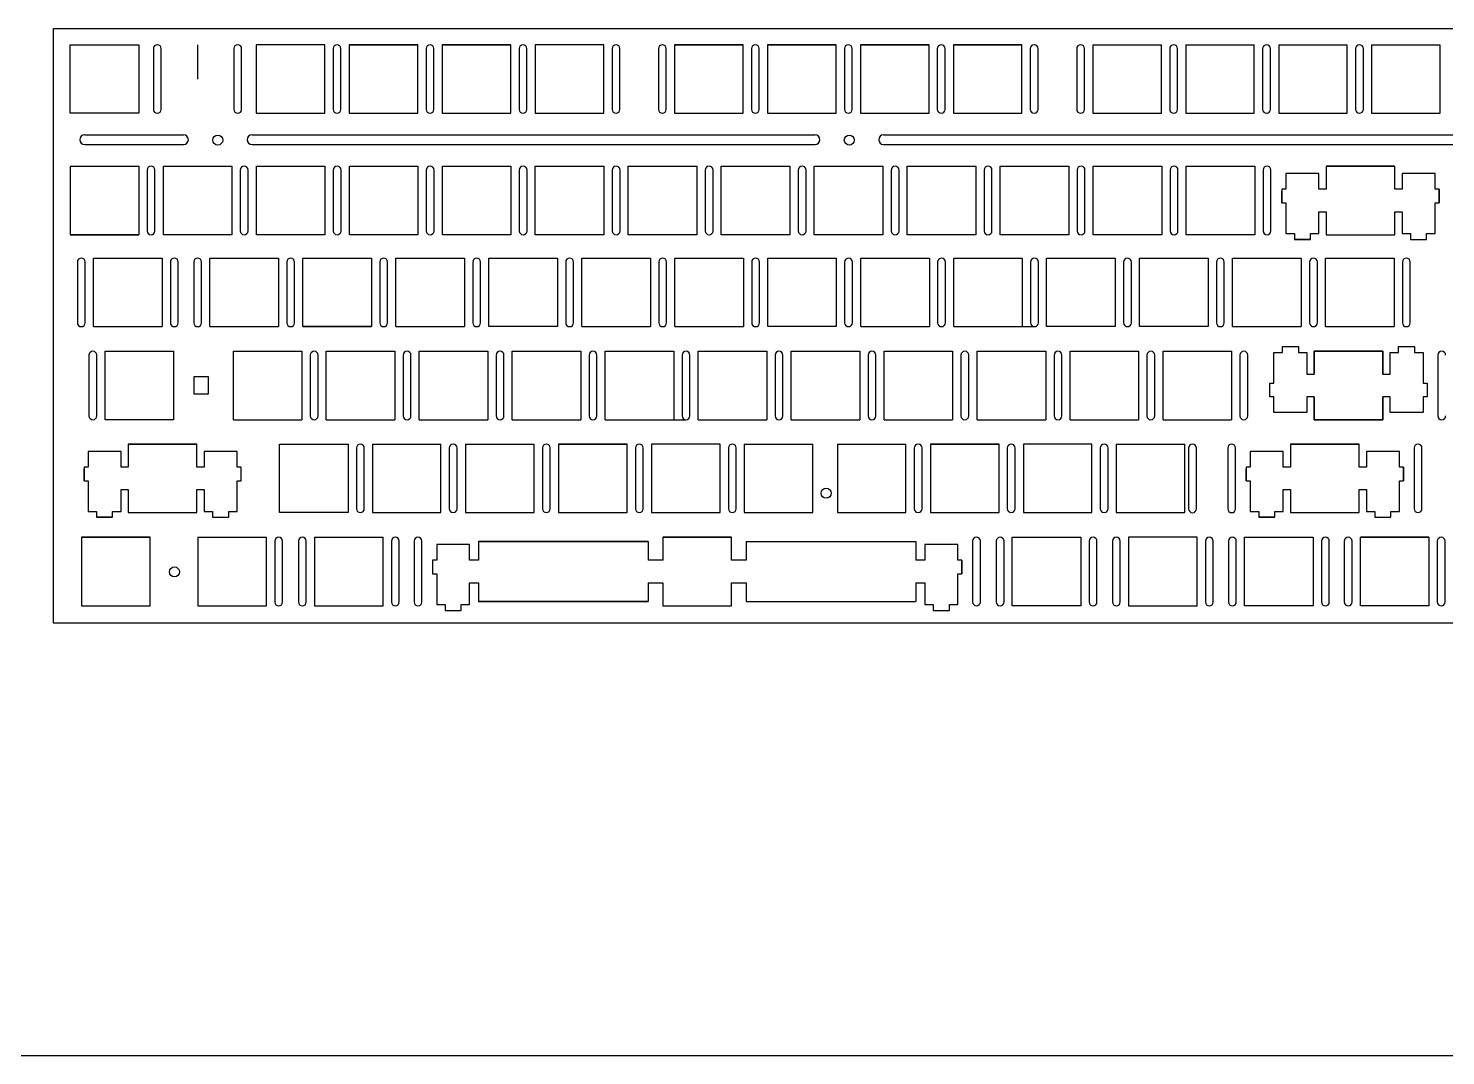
# Model space of a CAD drawing. Header units: millimetres. Extents: x -11 to 6802, y 2 to 721.
# Drawn here: x 3561 to 3851.3, y 2 to 212.5 of the extents above; entities that cross this region are included whole.
import ezdxf

# ---------------------------------------------------------------- set-up
doc = ezdxf.new("R2010")
doc.units = ezdxf.units.MM

msp = doc.modelspace()

# ---------------------------------------------------------------- linework, layer by layer
for p, q in [((3566.051, 212.524), (3916.641, 212.524)), ((3566.051, 212.524), (3574.291, 212.524)), ((3566.051, 212.524), (3571.851, 212.524)), ((3566.051, 212.524), (3566.051, 190.644)), ((3566.051, 212.524), (3566.051, 90.714)), ((3566.051, 212.524), (3566.051, 102.154)), ((3569.511, 195.114), (3569.511, 209.164)), ((3569.511, 209.164), (3583.561, 209.164)), ((3583.561, 209.164), (3583.561, 195.114)), ((3587.361, 209.164), (3587.361, 209.164)), ((3595.606, 209.164), (3595.606, 202.139)), ((3603.851, 209.164), (3603.851, 209.164)), ((3607.651, 209.164), (3607.651, 195.114)), ((3621.701, 209.164), (3607.651, 209.164)), ((3621.701, 195.114), (3621.701, 209.164)), ((3624.196, 209.164), (3624.196, 209.164)), ((3626.691, 209.164), (3626.691, 195.114)), ((3640.741, 209.164), (3626.691, 209.164)), ((3626.691, 209.164), (3640.741, 209.164)), ((3626.691, 209.164), (3640.741, 209.164)), ((3640.741, 195.114), (3640.741, 209.164)), ((3643.236, 209.164), (3643.236, 209.164)), ((3645.751, 209.164), (3645.751, 195.114)), ((3659.801, 209.164), (3645.751, 209.164)), ((3645.751, 209.164), (3659.801, 209.164)), ((3659.801, 195.114), (3659.801, 209.164)), ((3662.296, 209.164), (3662.296, 209.164)), ((3664.791, 209.164), (3664.791, 195.114)), ((3678.841, 209.164), (3664.791, 209.164)), ((3678.841, 195.114), (3678.841, 209.164)), ((3681.341, 209.164), (3681.341, 209.164)), ((3690.831, 209.164), (3690.831, 209.164)), ((3693.331, 209.164), (3693.331, 195.114)), ((3707.381, 209.164), (3693.331, 209.164)), ((3693.331, 209.164), (3707.381, 209.164)), ((3707.381, 195.114), (3707.381, 209.164)), ((3709.881, 209.164), (3709.881, 209.164)), ((3712.371, 209.164), (3712.371, 195.114)), ((3726.421, 209.164), (3712.371, 209.164)), ((3712.371, 209.164), (3726.421, 209.164)), ((3726.421, 195.114), (3726.421, 209.164)), ((3728.921, 209.164), (3728.921, 209.164)), ((3731.411, 209.164), (3731.411, 195.114)), ((3745.461, 209.164), (3731.411, 209.164)), ((3731.411, 209.164), (3745.461, 209.164)), ((3745.461, 195.114), (3745.461, 209.164)), ((3747.961, 209.164), (3747.961, 209.164)), ((3750.451, 209.164), (3750.451, 195.114)), ((3764.501, 209.164), (3750.451, 209.164)), ((3750.451, 209.164), (3764.501, 209.164)), ((3764.501, 195.114), (3764.501, 209.164)), ((3767.001, 209.164), (3767.001, 209.164)), ((3776.511, 209.164), (3776.511, 209.164)), ((3779.011, 209.164), (3779.011, 195.114)), ((3779.011, 209.164), (3793.061, 209.164)), ((3779.011, 209.164), (3793.061, 209.164)), ((3793.061, 195.114), (3793.061, 209.164)), ((3795.561, 209.164), (3795.561, 209.164)), ((3798.051, 209.164), (3798.051, 195.114)), ((3798.051, 209.164), (3812.101, 209.164)), ((3798.051, 209.164), (3812.101, 209.164)), ((3812.101, 195.114), (3812.101, 209.164)), ((3814.601, 209.164), (3814.601, 209.164)), ((3817.091, 209.164), (3817.091, 195.114)), ((3817.091, 209.164), (3831.141, 209.164)), ((3817.091, 209.164), (3831.141, 209.164)), ((3831.141, 195.114), (3831.141, 209.164)), ((3833.641, 209.164), (3833.641, 209.164)), ((3836.131, 209.164), (3836.131, 195.114)), ((3836.131, 209.164), (3850.181, 209.164)), ((3836.131, 209.164), (3850.181, 209.164)), ((3850.181, 195.114), (3850.181, 209.164)), ((3586.561, 208.364), (3586.561, 195.914)), ((3588.161, 195.914), (3588.161, 208.364)), ((3603.051, 208.364), (3603.051, 195.914)), ((3604.651, 195.914), (3604.651, 208.364)), ((3623.396, 208.364), (3623.396, 195.914)), ((3624.996, 195.914), (3624.996, 208.364)), ((3642.436, 208.364), (3642.436, 195.914)), ((3644.036, 195.914), (3644.036, 208.364)), ((3661.496, 208.364), (3661.496, 195.914)), ((3663.096, 195.914), (3663.096, 208.364)), ((3680.541, 208.364), (3680.541, 195.914)), ((3682.141, 195.914), (3682.141, 208.364)), ((3690.031, 208.364), (3690.031, 195.914)), ((3691.631, 195.914), (3691.631, 208.364)), ((3709.081, 208.364), (3709.081, 195.914)), ((3710.681, 195.914), (3710.681, 208.364)), ((3728.121, 208.364), (3728.121, 195.914)), ((3729.721, 195.914), (3729.721, 208.364)), ((3747.161, 208.364), (3747.161, 195.914)), ((3748.761, 195.914), (3748.761, 208.364)), ((3766.201, 208.364), (3766.201, 195.914)), ((3767.801, 195.914), (3767.801, 208.364)), ((3775.711, 208.364), (3775.711, 195.914)), ((3777.311, 195.914), (3777.311, 208.364)), ((3794.761, 208.364), (3794.761, 195.914)), ((3796.361, 195.914), (3796.361, 208.364)), ((3813.801, 208.364), (3813.801, 195.914)), ((3815.401, 195.914), (3815.401, 208.364)), ((3832.841, 208.364), (3832.841, 195.914)), ((3834.441, 195.914), (3834.441, 208.364)), ((3583.561, 195.114), (3569.511, 195.114)), ((3587.361, 195.114), (3587.361, 195.114)), ((3603.851, 195.114), (3603.851, 195.114)), ((3607.651, 195.114), (3621.701, 195.114)), ((3626.691, 195.114), (3640.741, 195.114)), ((3643.236, 195.114), (3643.236, 195.114)), ((3645.751, 195.114), (3659.801, 195.114)), ((3662.296, 195.114), (3662.296, 195.114)), ((3664.791, 195.114), (3678.841, 195.114)), ((3681.341, 195.114), (3681.341, 195.114)), ((3690.831, 195.114), (3690.831, 195.114)), ((3693.331, 195.114), (3707.381, 195.114)), ((3709.881, 195.114), (3709.881, 195.114)), ((3712.371, 195.114), (3726.421, 195.114)), ((3728.921, 195.114), (3728.921, 195.114)), ((3731.411, 195.114), (3745.461, 195.114)), ((3747.961, 195.114), (3747.961, 195.114)), ((3750.451, 195.114), (3764.501, 195.114)), ((3767.001, 195.114), (3767.001, 195.114)), ((3776.511, 195.114), (3776.511, 195.114)), ((3779.011, 195.114), (3793.061, 195.114)), ((3795.561, 195.114), (3795.561, 195.114)), ((3798.051, 195.114), (3812.101, 195.114)), ((3814.601, 195.114), (3814.601, 195.114)), ((3817.091, 195.114), (3831.141, 195.114)), ((3833.641, 195.114), (3833.641, 195.114)), ((3836.131, 195.114), (3850.181, 195.114)), ((3572.511, 190.694), (3592.734, 190.694)), ((3593.734, 189.694), (3593.734, 189.694)), ((3606.778, 190.694), (3722.104, 190.694)), ((3723.104, 189.694), (3723.104, 189.694)), ((3736.148, 190.694), (3880.014, 190.694)), ((3572.511, 188.694), (3592.734, 188.694)), ((3606.778, 188.694), (3722.104, 188.694)), ((3736.148, 188.694), (3880.014, 188.694)), ((3569.511, 184.274), (3569.511, 170.224)), ((3569.511, 184.274), (3583.561, 184.274)), ((3583.561, 184.274), (3583.561, 170.224)), ((3585.286, 183.474), (3585.286, 171.024)), ((3586.086, 184.274), (3586.086, 184.274)), ((3586.886, 171.024), (3586.886, 183.474)), ((3588.611, 170.224), (3588.611, 184.274)), ((3588.611, 184.274), (3602.661, 184.274)), ((3602.661, 184.274), (3602.661, 170.224)), ((3604.361, 183.474), (3604.361, 171.024)), ((3605.961, 171.024), (3605.961, 183.474)), ((3607.661, 170.224), (3607.661, 184.274)), ((3607.661, 184.274), (3621.711, 184.274)), ((3621.711, 184.274), (3621.711, 170.224)), ((3623.411, 183.474), (3623.411, 171.024)), ((3625.011, 171.024), (3625.011, 183.474)), ((3626.711, 170.224), (3626.711, 184.274)), ((3626.711, 184.274), (3640.761, 184.274)), ((3640.761, 184.274), (3640.761, 170.224)), ((3642.461, 183.474), (3642.461, 171.024)), ((3644.061, 171.024), (3644.061, 183.474)), ((3645.761, 170.224), (3645.761, 184.274)), ((3645.761, 184.274), (3659.811, 184.274)), ((3659.811, 184.274), (3659.811, 170.224)), ((3661.511, 183.474), (3661.511, 171.024)), ((3663.111, 171.024), (3663.111, 183.474)), ((3664.811, 170.224), (3664.811, 184.274)), ((3664.811, 184.274), (3678.861, 184.274)), ((3678.861, 184.274), (3678.861, 170.224)), ((3680.561, 183.474), (3680.561, 171.024)), ((3682.161, 171.024), (3682.161, 183.474)), ((3683.861, 170.224), (3683.861, 184.274)), ((3683.861, 184.274), (3697.911, 184.274)), ((3697.911, 184.274), (3697.911, 170.224)), ((3699.611, 183.474), (3699.611, 171.024)), ((3701.211, 171.024), (3701.211, 183.474)), ((3702.911, 170.224), (3702.911, 184.274)), ((3702.911, 184.274), (3716.961, 184.274)), ((3716.961, 184.274), (3716.961, 170.224)), ((3718.661, 183.474), (3718.661, 171.024)), ((3720.261, 171.024), (3720.261, 183.474)), ((3721.961, 170.224), (3721.961, 184.274)), ((3721.961, 184.274), (3736.011, 184.274)), ((3736.011, 184.274), (3736.011, 170.224)), ((3737.711, 183.474), (3737.711, 171.024)), ((3739.311, 171.024), (3739.311, 183.474)), ((3741.011, 170.224), (3741.011, 184.274)), ((3741.011, 184.274), (3755.061, 184.274)), ((3755.061, 184.274), (3755.061, 170.224)), ((3756.761, 183.474), (3756.761, 171.024)), ((3758.361, 171.024), (3758.361, 183.474)), ((3760.061, 170.224), (3760.061, 184.274)), ((3760.061, 184.274), (3774.111, 184.274)), ((3774.111, 184.274), (3774.111, 170.224)), ((3775.811, 183.474), (3775.811, 171.024)), ((3777.411, 171.024), (3777.411, 183.474)), ((3779.111, 170.224), (3779.111, 184.274)), ((3779.111, 184.274), (3793.161, 184.274)), ((3793.161, 184.274), (3793.161, 170.224)), ((3794.861, 183.474), (3794.861, 171.024)), ((3796.461, 171.024), (3796.461, 183.474)), ((3798.161, 170.224), (3798.161, 184.274)), ((3798.161, 184.274), (3812.211, 184.274)), ((3812.211, 184.274), (3812.211, 170.224)), ((3813.911, 183.474), (3813.911, 171.024)), ((3815.511, 171.024), (3815.511, 183.474)), ((3826.826, 184.269), (3826.826, 179.533)), ((3840.876, 184.269), (3826.826, 184.269)), ((3826.826, 184.269), (3840.876, 184.269)), ((3826.831, 184.269), (3826.831, 184.274)), ((3840.876, 179.533), (3840.876, 184.269)), ((3817.751, 176.734), (3817.751, 179.179)), ((3849.95, 179.533), (3849.95, 176.734)), ((3826.826, 174.934), (3826.826, 170.219)), ((3840.876, 170.219), (3840.876, 174.934)), ((3583.561, 170.224), (3569.511, 170.224)), ((3569.511, 170.224), (3583.561, 170.224)), ((3586.086, 170.224), (3586.086, 170.224)), ((3602.661, 170.224), (3588.611, 170.224)), ((3621.711, 170.224), (3607.661, 170.224)), ((3640.761, 170.224), (3626.711, 170.224)), ((3659.811, 170.224), (3645.761, 170.224)), ((3678.861, 170.224), (3664.811, 170.224)), ((3697.911, 170.224), (3683.861, 170.224)), ((3716.961, 170.224), (3702.911, 170.224)), ((3736.011, 170.224), (3721.961, 170.224)), ((3755.061, 170.224), (3741.011, 170.224)), ((3774.111, 170.224), (3760.061, 170.224)), ((3793.161, 170.224), (3779.111, 170.224)), ((3812.211, 170.224), (3798.161, 170.224)), ((3823.599, 169.264), (3820.3, 169.264)), ((3826.826, 170.224), (3826.831, 170.224)), ((3826.826, 170.219), (3840.876, 170.219)), ((3826.831, 170.224), (3826.831, 170.219)), ((3570.991, 164.634), (3570.991, 152.184)), ((3572.591, 152.184), (3572.591, 164.634)), ((3574.291, 165.434), (3588.341, 165.434)), ((3574.291, 151.384), (3574.291, 165.434)), ((3588.341, 165.434), (3588.341, 151.384)), ((3590.041, 164.634), (3590.041, 152.184)), ((3591.641, 152.184), (3591.641, 164.634)), ((3594.841, 164.634), (3594.841, 152.184)), ((3596.441, 152.184), (3596.441, 164.634)), ((3598.141, 151.384), (3598.141, 165.434)), ((3598.141, 165.434), (3612.191, 165.434)), ((3612.191, 165.434), (3612.191, 151.384)), ((3613.891, 164.634), (3613.891, 152.184)), ((3615.491, 152.184), (3615.491, 164.634)), ((3617.201, 151.384), (3617.201, 165.434)), ((3617.201, 165.434), (3631.251, 165.434)), ((3631.251, 165.434), (3631.251, 151.384)), ((3632.951, 164.634), (3632.951, 152.184)), ((3634.551, 152.184), (3634.551, 164.634)), ((3636.241, 151.384), (3636.241, 165.434)), ((3636.241, 165.434), (3650.291, 165.434)), ((3650.291, 165.434), (3650.291, 151.384)), ((3651.991, 164.634), (3651.991, 152.184)), ((3653.591, 152.184), (3653.591, 164.634)), ((3655.281, 151.384), (3655.281, 165.434)), ((3655.281, 165.434), (3669.331, 165.434)), ((3669.331, 165.434), (3669.331, 151.384)), ((3671.031, 164.634), (3671.031, 152.184)), ((3672.631, 152.184), (3672.631, 164.634)), ((3674.341, 151.384), (3674.341, 165.434)), ((3674.341, 165.434), (3688.391, 165.434)), ((3688.391, 165.434), (3688.391, 151.384)), ((3690.091, 164.634), (3690.091, 152.184)), ((3691.691, 152.184), (3691.691, 164.634)), ((3693.381, 151.384), (3693.381, 165.434)), ((3693.381, 165.434), (3707.431, 165.434)), ((3707.431, 165.434), (3707.431, 151.384)), ((3709.131, 164.634), (3709.131, 152.184)), ((3710.731, 152.184), (3710.731, 164.634)), ((3712.421, 151.384), (3712.421, 165.434)), ((3712.421, 165.434), (3726.471, 165.434)), ((3726.471, 165.434), (3726.471, 151.384)), ((3728.171, 164.634), (3728.171, 152.184)), ((3729.771, 152.184), (3729.771, 164.634)), ((3731.481, 151.384), (3731.481, 165.434)), ((3731.481, 165.434), (3745.531, 165.434)), ((3745.531, 165.434), (3745.531, 151.384)), ((3747.231, 164.634), (3747.231, 152.184)), ((3748.831, 152.184), (3748.831, 164.634)), ((3750.521, 151.384), (3750.521, 165.434)), ((3750.521, 165.434), (3764.571, 165.434)), ((3764.571, 165.434), (3764.571, 151.384)), ((3766.271, 164.634), (3766.271, 152.184)), ((3767.871, 152.184), (3767.871, 164.634)), ((3769.561, 151.384), (3769.561, 165.434)), ((3769.561, 165.434), (3783.611, 165.434)), ((3783.611, 165.434), (3783.611, 151.384)), ((3785.311, 164.634), (3785.311, 152.184)), ((3786.911, 152.184), (3786.911, 164.634)), ((3788.601, 151.384), (3788.601, 165.434)), ((3788.601, 165.434), (3802.651, 165.434)), ((3802.651, 165.434), (3802.651, 151.384)), ((3804.351, 164.634), (3804.351, 152.184)), ((3805.951, 152.184), (3805.951, 164.634)), ((3807.661, 151.384), (3807.661, 165.434)), ((3807.661, 165.434), (3821.711, 165.434)), ((3821.711, 165.434), (3821.711, 151.384)), ((3823.411, 164.634), (3823.411, 152.184)), ((3825.011, 152.184), (3825.011, 164.634)), ((3826.701, 151.384), (3826.701, 165.434)), ((3826.701, 165.434), (3840.751, 165.434)), ((3840.751, 165.434), (3840.751, 151.384)), ((3842.451, 164.634), (3842.451, 152.184)), ((3844.051, 152.184), (3844.051, 164.634)), ((3574.291, 151.384), (3588.341, 151.384)), ((3598.141, 151.384), (3612.191, 151.384)), ((3631.251, 151.384), (3617.201, 151.384)), ((3617.201, 151.384), (3631.251, 151.384)), ((3617.201, 151.384), (3631.251, 151.384)), ((3636.241, 151.384), (3650.291, 151.384)), ((3669.331, 151.384), (3655.281, 151.384)), ((3674.341, 151.384), (3688.391, 151.384)), ((3693.381, 151.384), (3707.431, 151.384)), ((3726.471, 151.384), (3712.421, 151.384)), ((3731.481, 151.384), (3745.531, 151.384)), ((3750.521, 151.384), (3764.571, 151.384)), ((3764.571, 151.384), (3767.071, 151.384)), ((3783.611, 151.384), (3769.561, 151.384)), ((3802.651, 151.384), (3788.601, 151.384)), ((3807.661, 151.384), (3821.711, 151.384)), ((3826.701, 151.384), (3840.751, 151.384)), ((3573.371, 145.544), (3573.371, 133.094)), ((3574.971, 133.094), (3574.971, 145.544)), ((3576.671, 146.344), (3590.721, 146.344)), ((3576.671, 132.294), (3576.671, 146.344)), ((3576.671, 146.344), (3590.721, 146.344)), ((3590.721, 146.344), (3590.721, 132.294)), ((3602.961, 146.344), (3617.011, 146.344)), ((3602.961, 132.294), (3602.961, 146.344)), ((3617.011, 146.344), (3617.011, 132.294)), ((3618.711, 145.544), (3618.711, 133.094)), ((3620.311, 133.094), (3620.311, 145.544)), ((3621.991, 132.294), (3621.991, 146.344)), ((3621.991, 146.344), (3636.041, 146.344)), ((3636.041, 146.344), (3636.041, 132.294)), ((3637.741, 145.544), (3637.741, 133.094)), ((3639.341, 133.094), (3639.341, 145.544)), ((3641.041, 132.294), (3641.041, 146.344)), ((3641.041, 146.344), (3655.091, 146.344)), ((3655.091, 146.344), (3655.091, 132.294)), ((3656.791, 145.544), (3656.791, 133.094)), ((3658.391, 133.094), (3658.391, 145.544)), ((3660.071, 132.294), (3660.071, 146.344)), ((3660.071, 146.344), (3674.121, 146.344)), ((3674.121, 146.344), (3674.121, 132.294)), ((3675.821, 145.544), (3675.821, 133.094)), ((3677.421, 133.094), (3677.421, 145.544)), ((3679.141, 132.294), (3679.141, 146.344)), ((3679.141, 146.344), (3693.191, 146.344)), ((3693.191, 146.344), (3693.191, 132.294)), ((3694.891, 145.544), (3694.891, 133.094)), ((3696.491, 133.094), (3696.491, 145.544)), ((3698.171, 132.294), (3698.171, 146.344)), ((3698.171, 146.344), (3712.221, 146.344)), ((3712.221, 146.344), (3712.221, 132.294)), ((3713.921, 145.544), (3713.921, 133.094)), ((3715.521, 133.094), (3715.521, 145.544)), ((3717.221, 132.294), (3717.221, 146.344)), ((3717.221, 146.344), (3731.271, 146.344)), ((3731.271, 146.344), (3731.271, 132.294)), ((3732.971, 145.544), (3732.971, 133.094)), ((3734.571, 133.094), (3734.571, 145.544)), ((3736.251, 132.294), (3736.251, 146.344)), ((3736.251, 146.344), (3750.301, 146.344)), ((3750.301, 146.344), (3750.301, 132.294)), ((3752.001, 145.544), (3752.001, 133.094)), ((3753.601, 133.094), (3753.601, 145.544)), ((3755.321, 132.294), (3755.321, 146.344)), ((3755.321, 146.344), (3769.371, 146.344)), ((3769.371, 146.344), (3769.371, 132.294)), ((3771.071, 145.544), (3771.071, 133.094)), ((3772.671, 133.094), (3772.671, 145.544)), ((3774.351, 132.294), (3774.351, 146.344)), ((3774.351, 146.344), (3788.401, 146.344)), ((3788.401, 146.344), (3788.401, 132.294)), ((3790.101, 145.544), (3790.101, 133.094)), ((3791.701, 133.094), (3791.701, 145.544)), ((3793.401, 132.294), (3793.401, 146.344)), ((3793.401, 146.344), (3807.451, 146.344)), ((3807.451, 146.344), (3807.451, 132.294)), ((3809.151, 145.544), (3809.151, 133.094)), ((3810.751, 133.094), (3810.751, 145.544)), ((3824.371, 141.63), (3824.371, 146.344)), ((3824.371, 146.344), (3838.421, 146.344)), ((3824.371, 146.344), (3824.371, 141.63)), ((3838.421, 146.344), (3824.371, 146.344)), ((3838.421, 146.344), (3838.421, 141.63)), ((3838.421, 141.63), (3838.421, 146.344)), ((3849.695, 145.544), (3849.695, 133.094)), ((3594.851, 141.104), (3594.851, 137.584)), ((3597.871, 141.104), (3594.851, 141.104)), ((3597.871, 137.584), (3597.871, 141.104)), ((3594.851, 137.584), (3597.871, 137.584)), ((3824.371, 132.294), (3824.371, 137.03)), ((3824.371, 137.03), (3824.371, 132.294)), ((3838.421, 137.03), (3838.421, 132.294)), ((3838.421, 132.294), (3838.421, 137.03)), ((3590.721, 132.294), (3576.671, 132.294)), ((3602.961, 132.294), (3617.011, 132.294)), ((3621.991, 132.294), (3636.041, 132.294)), ((3641.041, 132.294), (3655.091, 132.294)), ((3660.071, 132.294), (3674.121, 132.294)), ((3679.141, 132.294), (3693.191, 132.294)), ((3693.191, 132.294), (3695.691, 132.294)), ((3698.171, 132.294), (3712.221, 132.294)), ((3717.221, 132.294), (3731.271, 132.294)), ((3736.251, 132.294), (3750.301, 132.294)), ((3755.321, 132.294), (3769.371, 132.294)), ((3774.351, 132.294), (3788.401, 132.294)), ((3793.401, 132.294), (3807.451, 132.294)), ((3838.421, 132.294), (3824.371, 132.294)), ((3824.371, 132.294), (3838.421, 132.294)), ((3824.371, 132.294), (3838.421, 132.294)), ((3831.396, 132.294), (3824.371, 132.294)), ((3831.396, 132.294), (3831.396, 132.289)), ((3581.436, 127.324), (3595.491, 127.324)), ((3581.436, 127.324), (3581.441, 127.324)), ((3581.436, 127.324), (3581.436, 122.588)), ((3595.486, 127.324), (3581.436, 127.324)), ((3581.436, 127.324), (3595.486, 127.324)), ((3581.436, 127.324), (3595.491, 127.324)), ((3581.436, 127.324), (3595.491, 127.324)), ((3581.436, 127.324), (3595.491, 127.324)), ((3581.436, 127.324), (3595.491, 127.324)), ((3581.441, 127.324), (3581.441, 127.329)), ((3595.486, 122.588), (3595.486, 127.324)), ((3595.491, 122.588), (3595.491, 127.324)), ((3612.431, 113.279), (3612.431, 127.329)), ((3612.431, 127.329), (3626.481, 127.329)), ((3612.431, 127.324), (3626.481, 127.324)), ((3612.431, 127.324), (3626.481, 127.324)), ((3612.431, 127.324), (3626.481, 127.324)), ((3612.431, 127.324), (3626.481, 127.324)), ((3612.431, 127.324), (3626.481, 127.324)), ((3626.481, 127.329), (3626.481, 113.279)), ((3628.181, 126.529), (3628.181, 114.079)), ((3629.781, 114.079), (3629.781, 126.529)), ((3631.431, 127.324), (3645.481, 127.324)), ((3631.431, 127.324), (3631.431, 113.274)), ((3631.431, 127.324), (3645.481, 127.324)), ((3631.431, 127.324), (3645.481, 127.324)), ((3631.431, 127.324), (3645.481, 127.324)), ((3645.481, 113.274), (3645.481, 127.324)), ((3647.181, 126.524), (3647.181, 114.074)), ((3648.781, 114.074), (3648.781, 126.524)), ((3650.511, 127.324), (3664.561, 127.324)), ((3650.511, 127.324), (3650.511, 113.274)), ((3650.511, 127.324), (3664.561, 127.324)), ((3650.511, 127.324), (3664.561, 127.324)), ((3664.561, 113.274), (3664.561, 127.324)), ((3666.261, 126.524), (3666.261, 114.074)), ((3667.861, 114.074), (3667.861, 126.524)), ((3669.571, 127.324), (3669.571, 113.274)), ((3683.621, 127.324), (3669.571, 127.324)), ((3669.571, 127.324), (3683.621, 127.324)), ((3683.621, 113.274), (3683.621, 127.324)), ((3685.321, 126.524), (3685.321, 114.074)), ((3686.921, 114.074), (3686.921, 126.524)), ((3688.611, 127.324), (3688.611, 113.274)), ((3702.661, 127.324), (3688.611, 127.324)), ((3702.661, 113.274), (3702.661, 127.324)), ((3704.361, 126.529), (3704.361, 114.079)), ((3705.961, 114.079), (3705.961, 126.529)), ((3707.611, 127.324), (3721.661, 127.324)), ((3707.611, 127.324), (3707.611, 113.274)), ((3707.611, 127.324), (3721.661, 127.324)), ((3707.611, 127.324), (3721.661, 127.324)), ((3707.611, 127.324), (3721.661, 127.324)), ((3721.661, 113.274), (3721.661, 127.324)), ((3726.691, 127.324), (3740.741, 127.324)), ((3726.691, 127.324), (3726.691, 113.274)), ((3726.691, 127.324), (3740.741, 127.324)), ((3726.691, 127.324), (3740.741, 127.324)), ((3740.741, 113.274), (3740.741, 127.324)), ((3742.441, 126.524), (3742.441, 114.074)), ((3744.041, 114.074), (3744.041, 126.524)), ((3745.751, 127.324), (3745.751, 113.274)), ((3759.801, 127.324), (3745.751, 127.324)), ((3745.751, 127.324), (3759.801, 127.324)), ((3759.801, 113.274), (3759.801, 127.324)), ((3761.501, 126.524), (3761.501, 114.074)), ((3763.101, 114.074), (3763.101, 126.524)), ((3764.791, 127.324), (3764.791, 113.274)), ((3778.841, 127.324), (3764.791, 127.324)), ((3778.841, 113.274), (3778.841, 127.324)), ((3780.541, 126.529), (3780.541, 114.079)), ((3782.141, 114.079), (3782.141, 126.529)), ((3783.791, 127.324), (3797.841, 127.324)), ((3783.791, 127.324), (3783.791, 113.274)), ((3783.791, 127.324), (3797.841, 127.324)), ((3783.791, 127.324), (3797.841, 127.324)), ((3783.791, 127.324), (3797.841, 127.324)), ((3797.841, 113.274), (3797.841, 127.324)), ((3798.635, 126.511), (3798.635, 114.061)), ((3800.235, 114.061), (3800.235, 126.511)), ((3806.646, 126.514), (3806.646, 114.064)), ((3808.246, 114.064), (3808.246, 126.514)), ((3819.521, 127.324), (3819.521, 122.588)), ((3833.571, 127.324), (3819.521, 127.324)), ((3819.521, 127.324), (3833.571, 127.324)), ((3819.521, 127.324), (3833.571, 127.324)), ((3819.526, 127.324), (3819.526, 127.329)), ((3833.571, 122.588), (3833.571, 127.324)), ((3844.845, 126.529), (3844.845, 114.079)), ((3846.445, 114.079), (3846.445, 126.529)), ((3572.361, 119.789), (3572.361, 122.234)), ((3810.446, 119.789), (3810.446, 122.234)), ((3842.645, 122.588), (3842.645, 119.789)), ((3581.436, 117.989), (3581.436, 113.274)), ((3595.486, 113.274), (3595.486, 117.989)), ((3595.491, 113.274), (3595.491, 117.989)), ((3819.521, 117.989), (3819.521, 113.274)), ((3833.571, 113.274), (3833.571, 117.989)), ((3581.436, 113.279), (3581.441, 113.279)), ((3581.441, 113.279), (3581.436, 113.279)), ((3581.436, 113.279), (3595.491, 113.279)), ((3581.436, 113.274), (3595.486, 113.274)), ((3581.441, 113.279), (3581.441, 113.274)), ((3581.441, 113.279), (3581.441, 113.274)), ((3581.441, 113.274), (3595.491, 113.274)), ((3626.481, 113.279), (3612.431, 113.279)), ((3631.431, 113.274), (3645.481, 113.274)), ((3650.511, 113.274), (3664.561, 113.274)), ((3669.571, 113.274), (3683.621, 113.274)), ((3688.611, 113.274), (3702.661, 113.274)), ((3707.611, 113.274), (3721.661, 113.274)), ((3726.691, 113.274), (3740.741, 113.274)), ((3745.751, 113.274), (3759.801, 113.274)), ((3764.791, 113.274), (3778.841, 113.274)), ((3783.791, 113.274), (3797.841, 113.274)), ((3819.521, 113.279), (3819.526, 113.279)), ((3819.521, 113.274), (3833.571, 113.274)), ((3819.526, 113.279), (3819.526, 113.274)), ((3578.209, 112.319), (3574.91, 112.319)), ((3816.294, 112.319), (3812.995, 112.319)), ((3571.851, 108.224), (3585.901, 108.224)), ((3571.851, 108.224), (3571.851, 94.174)), ((3585.901, 108.224), (3571.851, 108.224)), ((3571.851, 108.224), (3585.901, 108.224)), ((3571.851, 108.224), (3585.901, 108.224)), ((3571.851, 108.224), (3585.901, 108.224)), ((3585.901, 94.174), (3585.901, 108.224)), ((3595.691, 108.224), (3609.741, 108.224)), ((3595.691, 108.224), (3595.691, 94.174)), ((3595.691, 108.224), (3609.741, 108.224)), ((3595.691, 108.224), (3609.741, 108.224)), ((3609.741, 94.174), (3609.741, 108.224)), ((3619.571, 108.224), (3633.621, 108.224)), ((3619.571, 108.224), (3619.571, 94.174)), ((3619.571, 108.224), (3633.621, 108.224)), ((3633.621, 94.174), (3633.621, 108.224)), ((3690.951, 108.224), (3705.001, 108.224)), ((3690.951, 108.224), (3690.951, 103.499)), ((3705.001, 108.224), (3690.951, 108.224)), ((3705.001, 103.499), (3705.001, 108.224)), ((3754.377, 107.44), (3754.377, 94.99)), ((3755.977, 94.99), (3755.977, 107.44)), ((3762.521, 94.174), (3762.521, 108.224)), ((3762.521, 108.224), (3776.571, 108.224)), ((3776.571, 108.224), (3776.571, 94.174)), ((3800.381, 108.224), (3786.331, 108.224)), ((3786.331, 108.224), (3786.331, 94.174)), ((3800.381, 94.174), (3800.381, 108.224)), ((3810.111, 108.224), (3824.161, 108.224)), ((3810.111, 94.174), (3810.111, 108.224)), ((3824.161, 108.224), (3824.161, 94.174)), ((3833.831, 108.224), (3847.881, 108.224)), ((3847.881, 108.224), (3833.831, 108.224)), ((3833.831, 94.174), (3833.831, 108.224)), ((3847.881, 108.224), (3847.881, 94.174)), ((3611.441, 107.424), (3611.441, 94.974)), ((3613.041, 94.974), (3613.041, 107.424)), ((3616.271, 107.424), (3616.271, 94.974)), ((3617.871, 94.974), (3617.871, 107.424)), ((3635.321, 107.424), (3635.321, 94.974)), ((3636.921, 94.974), (3636.921, 107.424)), ((3639.976, 107.424), (3639.976, 94.974)), ((3641.576, 94.974), (3641.576, 107.424)), ((3687.951, 107.324), (3653.171, 107.324)), ((3653.171, 107.324), (3687.951, 107.324)), ((3687.951, 107.324), (3653.171, 107.324)), ((3653.171, 107.324), (3653.171, 103.499)), ((3687.951, 107.324), (3687.951, 103.499)), ((3708.001, 107.324), (3742.781, 107.324)), ((3708.001, 107.324), (3708.001, 103.499)), ((3708.001, 107.324), (3742.781, 107.324)), ((3742.781, 107.324), (3742.781, 103.499)), ((3759.221, 107.424), (3759.221, 94.974)), ((3760.821, 94.974), (3760.821, 107.424)), ((3778.271, 107.424), (3778.271, 94.974)), ((3779.871, 94.974), (3779.871, 107.424)), ((3783.031, 107.424), (3783.031, 94.974)), ((3784.631, 94.974), (3784.631, 107.424)), ((3802.081, 107.424), (3802.081, 94.974)), ((3803.681, 94.974), (3803.681, 107.424)), ((3806.811, 107.424), (3806.811, 94.974)), ((3808.411, 94.974), (3808.411, 107.424)), ((3825.861, 107.424), (3825.861, 94.974)), ((3827.461, 94.974), (3827.461, 107.424)), ((3830.531, 107.424), (3830.531, 94.974)), ((3832.131, 94.974), (3832.131, 107.424)), ((3849.581, 107.424), (3849.581, 94.974)), ((3851.181, 94.974), (3851.181, 107.424)), ((3752.177, 103.499), (3752.177, 100.7)), ((3653.171, 98.899), (3653.171, 95.074)), ((3687.951, 98.899), (3687.951, 95.074)), ((3690.951, 98.899), (3690.951, 94.174)), ((3705.001, 94.174), (3705.001, 98.899)), ((3708.001, 98.899), (3708.001, 95.074)), ((3742.781, 98.899), (3742.781, 95.074)), ((3571.851, 94.174), (3585.901, 94.174)), ((3595.691, 94.174), (3609.741, 94.174)), ((3619.571, 94.174), (3633.621, 94.174)), ((3687.951, 95.074), (3653.171, 95.074)), ((3653.171, 95.074), (3687.951, 95.074)), ((3690.951, 94.174), (3705.001, 94.174)), ((3690.951, 94.174), (3705.001, 94.174)), ((3690.951, 94.174), (3705.001, 94.174)), ((3708.001, 95.074), (3742.781, 95.074)), ((3776.571, 94.174), (3762.521, 94.174)), ((3786.331, 94.174), (3800.381, 94.174)), ((3824.161, 94.174), (3810.111, 94.174)), ((3847.881, 94.174), (3833.831, 94.174)), ((3566.051, 90.714), (3916.641, 90.714)), ((3398.865, 1.979), (4083.061, 1.979))]:
    msp.add_line(p, q)
at = {"color": 0}
for points in [[(3826.826, 179.533), (3825.326, 179.533), (3825.326, 182.763), (3818.575, 182.763), (3818.575, 179.533), (3817.751, 179.533), (3817.751, 176.734), (3818.575, 176.734), (3818.575, 170.465), (3820.3, 170.465), (3820.3, 169.264), (3823.599, 169.264), (3823.599, 170.465), (3825.326, 170.465), (3825.326, 174.934), (3826.826, 174.934)], [(3840.876, 174.934), (3842.375, 174.934), (3842.375, 170.465), (3844.1, 170.465), (3844.1, 169.264), (3847.401, 169.264), (3847.401, 170.465), (3849.126, 170.465), (3849.126, 176.734), (3849.95, 176.734), (3849.95, 179.533), (3849.126, 179.533), (3849.126, 182.763), (3842.375, 182.763), (3842.375, 179.533), (3840.876, 179.533)], [(3824.371, 137.03), (3822.871, 137.03), (3822.871, 133.8), (3816.12, 133.8), (3816.12, 137.03), (3815.296, 137.03), (3815.296, 139.829), (3816.12, 139.829), (3816.12, 146.099), (3817.845, 146.099), (3817.845, 147.299), (3821.144, 147.299), (3821.144, 146.099), (3822.871, 146.099), (3822.871, 141.63), (3824.371, 141.63)], [(3838.421, 141.63), (3839.92, 141.63), (3839.92, 146.099), (3841.645, 146.099), (3841.645, 147.299), (3844.946, 147.299), (3844.946, 146.099), (3846.671, 146.099), (3846.671, 139.829), (3847.495, 139.829), (3847.495, 137.03), (3846.671, 137.03), (3846.671, 133.8), (3839.92, 133.8), (3839.92, 137.03), (3838.421, 137.03)], [(3581.436, 122.588), (3579.936, 122.588), (3579.936, 125.818), (3573.185, 125.818), (3573.185, 122.588), (3572.361, 122.588), (3572.361, 119.789), (3573.185, 119.789), (3573.185, 113.52), (3574.91, 113.52), (3574.91, 112.319), (3578.209, 112.319), (3578.209, 113.52), (3579.936, 113.52), (3579.936, 117.989), (3581.436, 117.989)], [(3595.486, 117.989), (3596.985, 117.989), (3596.985, 113.52), (3598.71, 113.52), (3598.71, 112.319), (3602.011, 112.319), (3602.011, 113.52), (3603.736, 113.52), (3603.736, 119.789), (3604.56, 119.789), (3604.56, 122.588), (3603.736, 122.588), (3603.736, 125.818), (3596.985, 125.818), (3596.985, 122.588), (3595.486, 122.588)], [(3819.521, 122.588), (3818.021, 122.588), (3818.021, 125.818), (3811.27, 125.818), (3811.27, 122.588), (3810.446, 122.588), (3810.446, 119.789), (3811.27, 119.789), (3811.27, 113.52), (3812.995, 113.52), (3812.995, 112.319), (3816.294, 112.319), (3816.294, 113.52), (3818.021, 113.52), (3818.021, 117.989), (3819.521, 117.989)], [(3833.571, 117.989), (3835.07, 117.989), (3835.07, 113.52), (3836.795, 113.52), (3836.795, 112.319), (3840.096, 112.319), (3840.096, 113.52), (3841.821, 113.52), (3841.821, 119.789), (3842.645, 119.789), (3842.645, 122.588), (3841.821, 122.588), (3841.821, 125.818), (3835.07, 125.818), (3835.07, 122.588), (3833.571, 122.588)], [(3690.977, 108.199), (3690.977, 108.199)], [(3653.171, 103.499), (3651.351, 103.499), (3651.351, 106.729), (3644.601, 106.729), (3644.601, 103.499), (3643.776, 103.499), (3643.776, 100.7), (3644.601, 100.7), (3644.601, 94.43), (3646.327, 94.43), (3646.327, 93.229), (3649.626, 93.229), (3649.626, 94.43), (3651.351, 94.43), (3651.351, 98.899), (3653.171, 98.899)], [(3742.781, 98.899), (3744.602, 98.899), (3744.602, 94.43), (3746.326, 94.43), (3746.326, 93.229), (3749.626, 93.229), (3749.626, 94.43), (3751.351, 94.43), (3751.351, 100.7), (3752.177, 100.7), (3752.177, 103.499), (3751.351, 103.499), (3751.351, 106.729), (3744.602, 106.729), (3744.602, 103.499), (3742.781, 103.499)], [(3690.977, 103.499), (3687.951, 103.499)], [(3708.001, 103.499), (3704.976, 103.499)], [(3687.951, 98.899), (3690.951, 98.899)], [(3705.001, 98.899), (3708.001, 98.899)]]:
    msp.add_lwpolyline(points, dxfattribs=at)
for centre in [(3599.756, 189.619), (3729.126, 189.619), (3724.386, 117.239), (3590.876, 101.129)]:
    msp.add_circle(centre, 1.025)
for centre, radius, start, end in [((3587.361, 208.364), 0.8, 90, 180), ((3587.361, 208.364), 0.8, 0, 90), ((3603.851, 208.364), 0.8, 90, 180), ((3603.851, 208.364), 0.8, 0, 90), ((3624.196, 208.364), 0.8, 90, 180), ((3624.196, 208.364), 0.8, 0, 90), ((3643.236, 208.364), 0.8, 90, 180), ((3643.236, 208.364), 0.8, 0, 90), ((3662.296, 208.364), 0.8, 90, 180), ((3662.296, 208.364), 0.8, 0, 90), ((3681.341, 208.364), 0.8, 90, 180), ((3681.341, 208.364), 0.8, 0, 90), ((3690.831, 208.364), 0.8, 90, 180), ((3690.831, 208.364), 0.8, 0, 90), ((3709.881, 208.364), 0.8, 90, 180), ((3709.881, 208.364), 0.8, 0, 90), ((3728.921, 208.364), 0.8, 90, 180), ((3728.921, 208.364), 0.8, 0, 90), ((3747.961, 208.364), 0.8, 90, 180), ((3747.961, 208.364), 0.8, 0, 90), ((3767.001, 208.364), 0.8, 90, 180), ((3767.001, 208.364), 0.8, 0, 90), ((3776.511, 208.364), 0.8, 90, 180), ((3776.511, 208.364), 0.8, 0, 90), ((3795.561, 208.364), 0.8, 90, 180), ((3795.561, 208.364), 0.8, 0, 90), ((3814.601, 208.364), 0.8, 90, 180), ((3814.601, 208.364), 0.8, 0, 90), ((3833.641, 208.364), 0.8, 90, 180), ((3833.641, 208.364), 0.8, 0, 90), ((3587.361, 195.914), 0.8, 180, 270), ((3587.361, 195.914), 0.8, 270, 0), ((3603.851, 195.914), 0.8, 180, 270), ((3603.851, 195.914), 0.8, 270, 0), ((3624.196, 195.914), 0.8, 180, 270), ((3624.196, 195.914), 0.8, 270, 0), ((3643.236, 195.914), 0.8, 180, 270), ((3643.236, 195.914), 0.8, 270, 0), ((3662.296, 195.914), 0.8, 180, 270), ((3662.296, 195.914), 0.8, 270, 0), ((3681.341, 195.914), 0.8, 180, 270), ((3681.341, 195.914), 0.8, 270, 0), ((3690.831, 195.914), 0.8, 180, 270), ((3690.831, 195.914), 0.8, 270, 0), ((3709.881, 195.914), 0.8, 180, 270), ((3709.881, 195.914), 0.8, 270, 0), ((3728.921, 195.914), 0.8, 180, 270), ((3728.921, 195.914), 0.8, 270, 0), ((3747.961, 195.914), 0.8, 180, 270), ((3747.961, 195.914), 0.8, 270, 0), ((3767.001, 195.914), 0.8, 180, 270), ((3767.001, 195.914), 0.8, 270, 0), ((3776.511, 195.914), 0.8, 180, 270), ((3776.511, 195.914), 0.8, 270, 0), ((3795.561, 195.914), 0.8, 180, 270), ((3795.561, 195.914), 0.8, 270, 0), ((3814.601, 195.914), 0.8, 180, 270), ((3814.601, 195.914), 0.8, 270, 0), ((3833.641, 195.914), 0.8, 180, 270), ((3833.641, 195.914), 0.8, 270, 0), ((3572.511, 189.694), 1, 90, 180), ((3572.511, 189.694), 1, 180, 270), ((3592.734, 189.694), 1, 0, 90), ((3592.734, 189.694), 1, 270, 0), ((3606.778, 189.694), 1, 90, 180), ((3606.778, 189.694), 1, 180, 270), ((3722.104, 189.694), 1, 0, 90), ((3722.104, 189.694), 1, 270, 0), ((3736.148, 189.694), 1, 90, 180), ((3736.148, 189.694), 1, 180, 270), ((3586.086, 183.474), 0.8, 90, 180), ((3586.086, 183.474), 0.8, 0, 90), ((3605.161, 183.474), 0.8, 90, 180), ((3605.161, 183.474), 0.8, 0, 90), ((3624.211, 183.474), 0.8, 90, 180), ((3624.211, 183.474), 0.8, 0, 90), ((3643.261, 183.474), 0.8, 90, 180), ((3643.261, 183.474), 0.8, 0, 90), ((3662.311, 183.474), 0.8, 90, 180), ((3662.311, 183.474), 0.8, 0, 90), ((3681.361, 183.474), 0.8, 90, 180), ((3681.361, 183.474), 0.8, 0, 90), ((3700.411, 183.474), 0.8, 90, 180), ((3700.411, 183.474), 0.8, 0, 90), ((3719.461, 183.474), 0.8, 90, 180), ((3719.461, 183.474), 0.8, 0, 90), ((3738.511, 183.474), 0.8, 90, 180), ((3738.511, 183.474), 0.8, 0, 90), ((3757.561, 183.474), 0.8, 90, 180), ((3757.561, 183.474), 0.8, 0, 90), ((3776.611, 183.474), 0.8, 90, 180), ((3776.611, 183.474), 0.8, 0, 90), ((3795.661, 183.474), 0.8, 90, 180), ((3795.661, 183.474), 0.8, 0, 90), ((3814.711, 183.474), 0.8, 90, 180), ((3814.711, 183.474), 0.8, 0, 90), ((3586.086, 171.024), 0.8, 180, 270), ((3586.086, 171.024), 0.8, 270, 0), ((3605.161, 171.024), 0.8, 180, 270), ((3605.161, 171.024), 0.8, 270, 0), ((3624.211, 171.024), 0.8, 180, 270), ((3624.211, 171.024), 0.8, 270, 0), ((3643.261, 171.024), 0.8, 180, 270), ((3643.261, 171.024), 0.8, 270, 0), ((3662.311, 171.024), 0.8, 180, 270), ((3662.311, 171.024), 0.8, 270, 0), ((3681.361, 171.024), 0.8, 180, 270), ((3681.361, 171.024), 0.8, 270, 0), ((3700.411, 171.024), 0.8, 180, 270), ((3700.411, 171.024), 0.8, 270, 0), ((3719.461, 171.024), 0.8, 180, 270), ((3719.461, 171.024), 0.8, 270, 0), ((3738.511, 171.024), 0.8, 180, 270), ((3738.511, 171.024), 0.8, 270, 0), ((3757.561, 171.024), 0.8, 180, 270), ((3757.561, 171.024), 0.8, 270, 0), ((3776.611, 171.024), 0.8, 180, 270), ((3776.611, 171.024), 0.8, 270, 0), ((3795.661, 171.024), 0.8, 180, 270), ((3795.661, 171.024), 0.8, 270, 0), ((3814.711, 171.024), 0.8, 180, 270), ((3814.711, 171.024), 0.8, 270, 0), ((3571.791, 164.634), 0.8, 90, 180), ((3571.791, 164.634), 0.8, 0, 90), ((3590.841, 164.634), 0.8, 90, 180), ((3590.841, 164.634), 0.8, 0, 90), ((3595.641, 164.634), 0.8, 90, 180), ((3595.641, 164.634), 0.8, 0, 90), ((3614.691, 164.634), 0.8, 90, 180), ((3614.691, 164.634), 0.8, 0, 90), ((3633.751, 164.634), 0.8, 90, 180), ((3633.751, 164.634), 0.8, 0, 90), ((3652.791, 164.634), 0.8, 90, 180), ((3652.791, 164.634), 0.8, 0, 90), ((3671.831, 164.634), 0.8, 90, 180), ((3671.831, 164.634), 0.8, 0, 90), ((3690.891, 164.634), 0.8, 90, 180), ((3690.891, 164.634), 0.8, 0, 90), ((3709.931, 164.634), 0.8, 90, 180), ((3709.931, 164.634), 0.8, 0, 90), ((3728.971, 164.634), 0.8, 90, 180), ((3728.971, 164.634), 0.8, 0, 90), ((3748.031, 164.634), 0.8, 90, 180), ((3748.031, 164.634), 0.8, 0, 90), ((3767.071, 164.634), 0.8, 90, 180), ((3767.071, 164.634), 0.8, 0, 90), ((3786.111, 164.634), 0.8, 90, 180), ((3786.111, 164.634), 0.8, 0, 90), ((3805.151, 164.634), 0.8, 90, 180), ((3805.151, 164.634), 0.8, 0, 90), ((3824.211, 164.634), 0.8, 90, 180), ((3824.211, 164.634), 0.8, 0, 90), ((3843.251, 164.634), 0.8, 90, 180), ((3843.251, 164.634), 0.8, 0, 90), ((3571.791, 152.184), 0.8, 180, 270), ((3571.791, 152.184), 0.8, 270, 0), ((3590.841, 152.184), 0.8, 180, 270), ((3590.841, 152.184), 0.8, 270, 0), ((3595.641, 152.184), 0.8, 180, 270), ((3595.641, 152.184), 0.8, 270, 0), ((3614.691, 152.184), 0.8, 180, 270), ((3614.691, 152.184), 0.8, 270, 0), ((3633.751, 152.184), 0.8, 180, 270), ((3633.751, 152.184), 0.8, 270, 0), ((3652.791, 152.184), 0.8, 180, 270), ((3652.791, 152.184), 0.8, 270, 0), ((3671.831, 152.184), 0.8, 180, 270), ((3671.831, 152.184), 0.8, 270, 0), ((3690.891, 152.184), 0.8, 180, 270), ((3690.891, 152.184), 0.8, 270, 0), ((3709.931, 152.184), 0.8, 180, 270), ((3709.931, 152.184), 0.8, 270, 0), ((3728.971, 152.184), 0.8, 180, 270), ((3728.971, 152.184), 0.8, 270, 0), ((3748.031, 152.184), 0.8, 180, 270), ((3748.031, 152.184), 0.8, 270, 0), ((3767.071, 152.184), 0.8, 180, 270), ((3767.071, 152.184), 0.8, 270, 0), ((3786.111, 152.184), 0.8, 180, 270), ((3786.111, 152.184), 0.8, 270, 0), ((3805.151, 152.184), 0.8, 180, 270), ((3805.151, 152.184), 0.8, 270, 0), ((3824.211, 152.184), 0.8, 180, 270), ((3824.211, 152.184), 0.8, 270, 0), ((3843.251, 152.184), 0.8, 180, 270), ((3843.251, 152.184), 0.8, 270, 0), ((3574.171, 145.544), 0.8, 90, 180), ((3574.171, 145.544), 0.8, 0, 90), ((3619.511, 145.544), 0.8, 90, 180), ((3619.511, 145.544), 0.8, 0, 90), ((3638.541, 145.544), 0.8, 90, 180), ((3638.541, 145.544), 0.8, 0, 90), ((3657.591, 145.544), 0.8, 90, 180), ((3657.591, 145.544), 0.8, 0, 90), ((3676.621, 145.544), 0.8, 90, 180), ((3676.621, 145.544), 0.8, 0, 90), ((3695.691, 145.544), 0.8, 90, 180), ((3695.691, 145.544), 0.8, 0, 90), ((3714.721, 145.544), 0.8, 90, 180), ((3714.721, 145.544), 0.8, 0, 90), ((3733.771, 145.544), 0.8, 90, 180), ((3733.771, 145.544), 0.8, 0, 90), ((3752.801, 145.544), 0.8, 90, 180), ((3752.801, 145.544), 0.8, 0, 90), ((3771.871, 145.544), 0.8, 90, 180), ((3771.871, 145.544), 0.8, 0, 90), ((3790.901, 145.544), 0.8, 90, 180), ((3790.901, 145.544), 0.8, 0, 90), ((3809.951, 145.544), 0.8, 90, 180), ((3809.951, 145.544), 0.8, 0, 90), ((3850.495, 145.544), 0.8, 90, 180), ((3850.495, 145.544), 0.8, 0, 90), ((3574.171, 133.094), 0.8, 180, 270), ((3574.171, 133.094), 0.8, 270, 0), ((3619.511, 133.094), 0.8, 180, 270), ((3619.511, 133.094), 0.8, 270, 0), ((3638.541, 133.094), 0.8, 180, 270), ((3638.541, 133.094), 0.8, 270, 0), ((3657.591, 133.094), 0.8, 180, 270), ((3657.591, 133.094), 0.8, 270, 0), ((3676.621, 133.094), 0.8, 180, 270), ((3676.621, 133.094), 0.8, 270, 0), ((3695.691, 133.094), 0.8, 180, 270), ((3695.691, 133.094), 0.8, 270, 0), ((3714.721, 133.094), 0.8, 180, 270), ((3714.721, 133.094), 0.8, 270, 0), ((3733.771, 133.094), 0.8, 180, 270), ((3733.771, 133.094), 0.8, 270, 0), ((3752.801, 133.094), 0.8, 180, 270), ((3752.801, 133.094), 0.8, 270, 0), ((3771.871, 133.094), 0.8, 180, 270), ((3771.871, 133.094), 0.8, 270, 0), ((3790.901, 133.094), 0.8, 180, 270), ((3790.901, 133.094), 0.8, 270, 0), ((3809.951, 133.094), 0.8, 180, 270), ((3809.951, 133.094), 0.8, 270, 0), ((3850.495, 133.094), 0.8, 180, 270), ((3850.495, 133.094), 0.8, 270, 0), ((3628.981, 126.529), 0.8, 90, 180), ((3628.981, 126.529), 0.8, 0, 90), ((3647.981, 126.524), 0.8, 90, 180), ((3647.981, 126.524), 0.8, 0, 90), ((3667.061, 126.524), 0.8, 90, 180), ((3667.061, 126.524), 0.8, 0, 90), ((3686.121, 126.524), 0.8, 90, 180), ((3686.121, 126.524), 0.8, 0, 90), ((3705.161, 126.529), 0.8, 90, 180), ((3705.161, 126.529), 0.8, 0, 90), ((3743.241, 126.524), 0.8, 90, 180), ((3743.241, 126.524), 0.8, 0, 90), ((3762.301, 126.524), 0.8, 90, 180), ((3762.301, 126.524), 0.8, 0, 90), ((3781.341, 126.529), 0.8, 90, 180), ((3781.341, 126.529), 0.8, 0, 90), ((3799.435, 126.511), 0.8, 90, 180), ((3799.435, 126.511), 0.8, 0, 90), ((3807.446, 126.514), 0.8, 90, 180), ((3807.446, 126.514), 0.8, 0, 90), ((3845.645, 126.529), 0.8, 90, 180), ((3845.645, 126.529), 0.8, 0, 90), ((3628.981, 114.079), 0.8, 180, 270), ((3628.981, 114.079), 0.8, 270, 0), ((3647.981, 114.074), 0.8, 180, 270), ((3647.981, 114.074), 0.8, 270, 0), ((3667.061, 114.074), 0.8, 180, 270), ((3667.061, 114.074), 0.8, 270, 0), ((3686.121, 114.074), 0.8, 180, 270), ((3686.121, 114.074), 0.8, 270, 0), ((3705.161, 114.079), 0.8, 180, 270), ((3705.161, 114.079), 0.8, 270, 0), ((3743.241, 114.074), 0.8, 180, 270), ((3743.241, 114.074), 0.8, 270, 0), ((3762.301, 114.074), 0.8, 180, 270), ((3762.301, 114.074), 0.8, 270, 0), ((3781.341, 114.079), 0.8, 180, 270), ((3781.341, 114.079), 0.8, 270, 0), ((3799.435, 114.061), 0.8, 180, 270), ((3799.435, 114.061), 0.8, 270, 0), ((3807.446, 114.064), 0.8, 180, 270), ((3807.446, 114.064), 0.8, 270, 0), ((3845.645, 114.079), 0.8, 180, 270), ((3845.645, 114.079), 0.8, 270, 0), ((3612.241, 107.424), 0.8, 90, 180), ((3612.241, 107.424), 0.8, 0, 90), ((3617.071, 107.424), 0.8, 90, 180), ((3617.071, 107.424), 0.8, 0, 90), ((3636.121, 107.424), 0.8, 90, 180), ((3636.121, 107.424), 0.8, 0, 90), ((3640.776, 107.424), 0.8, 90, 180), ((3640.776, 107.424), 0.8, 0, 90), ((3755.177, 107.44), 0.8, 90, 180), ((3755.177, 107.44), 0.8, 0, 90), ((3760.021, 107.424), 0.8, 90, 180), ((3760.021, 107.424), 0.8, 0, 90), ((3779.071, 107.424), 0.8, 90, 180), ((3779.071, 107.424), 0.8, 0, 90), ((3783.831, 107.424), 0.8, 90, 180), ((3783.831, 107.424), 0.8, 0, 90), ((3802.881, 107.424), 0.8, 90, 180), ((3802.881, 107.424), 0.8, 0, 90), ((3807.611, 107.424), 0.8, 90, 180), ((3807.611, 107.424), 0.8, 0, 90), ((3826.661, 107.424), 0.8, 90, 180), ((3826.661, 107.424), 0.8, 0, 90), ((3831.331, 107.424), 0.8, 90, 180), ((3831.331, 107.424), 0.8, 0, 90), ((3850.381, 107.424), 0.8, 90, 180), ((3850.381, 107.424), 0.8, 0, 90), ((3612.241, 94.974), 0.8, 180, 270), ((3612.241, 94.974), 0.8, 270, 0), ((3617.071, 94.974), 0.8, 180, 270), ((3617.071, 94.974), 0.8, 270, 0), ((3636.121, 94.974), 0.8, 180, 270), ((3636.121, 94.974), 0.8, 270, 0), ((3640.776, 94.974), 0.8, 180, 270), ((3640.776, 94.974), 0.8, 270, 0), ((3755.177, 94.99), 0.8, 180, 270), ((3755.177, 94.99), 0.8, 270, 0), ((3760.021, 94.974), 0.8, 180, 270), ((3760.021, 94.974), 0.8, 270, 0), ((3779.071, 94.974), 0.8, 180, 270), ((3779.071, 94.974), 0.8, 270, 0), ((3783.831, 94.974), 0.8, 180, 270), ((3783.831, 94.974), 0.8, 270, 0), ((3802.881, 94.974), 0.8, 180, 270), ((3802.881, 94.974), 0.8, 270, 0), ((3807.611, 94.974), 0.8, 180, 270), ((3807.611, 94.974), 0.8, 270, 0), ((3826.661, 94.974), 0.8, 180, 270), ((3826.661, 94.974), 0.8, 270, 0), ((3831.331, 94.974), 0.8, 180, 270), ((3831.331, 94.974), 0.8, 270, 0), ((3850.381, 94.974), 0.8, 180, 270), ((3850.381, 94.974), 0.8, 270, 0)]:
    msp.add_arc(centre, radius, start, end)

doc.saveas('drawing.dxf')
